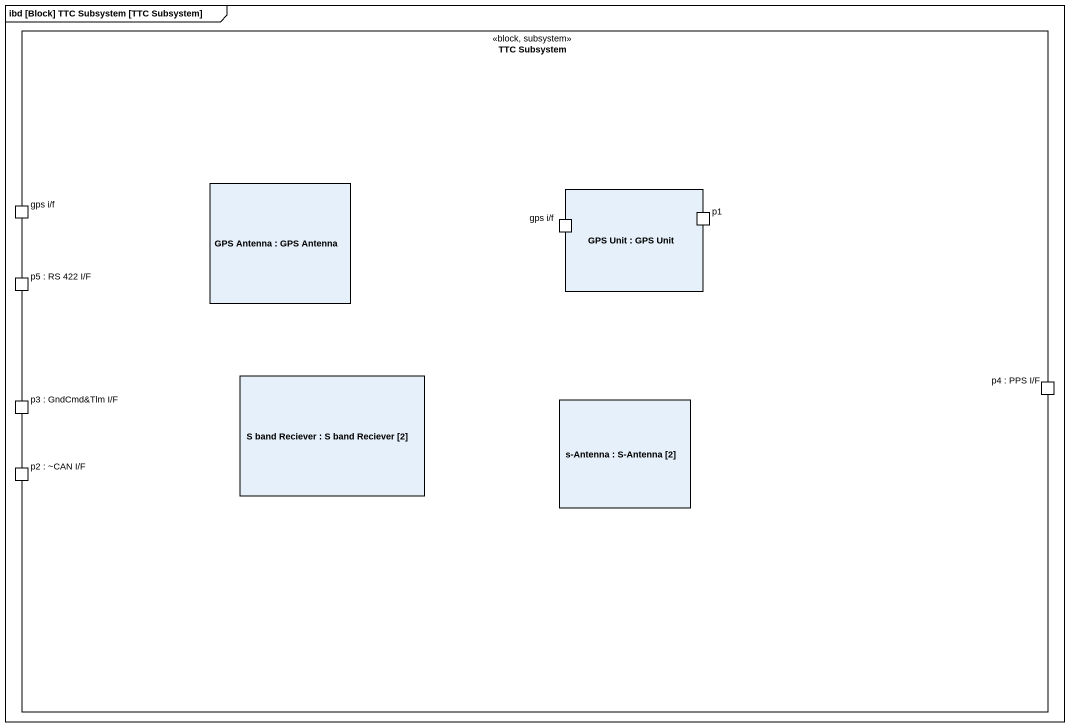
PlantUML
@startuml
mainframe ibd [Block] TTC Subsystem [TTC Subsystem]
rectangle "TTC Subsystem" as TTC_Subsystem <<block, subsystem>> {
  rectangle "GPS Antenna : GPS Antenna" as GPS_Antenna
  rectangle "GPS Unit : GPS Unit" as GPS_Unit {
    port "gps i/f" as gps_i_f_2
    port p1
  }
  port "gps i/f" as gps_i_f
  port "p5 : RS 422 I/F" as p5_RS_422_I_F
  rectangle "S band Reciever : S band Reciever [2]" as S_band_Reciever
  port "p4 : PPS I/F" as p4_PPS_I_F
  port "p3 : GndCmd&Tlm I/F" as p3_GndCmd_Tlm_I_F
  rectangle "s-Antenna : S-Antenna [2]" as s_Antenna
  port "p2 : ~CAN I/F" as p2_CAN_I_F
}
@enduml
